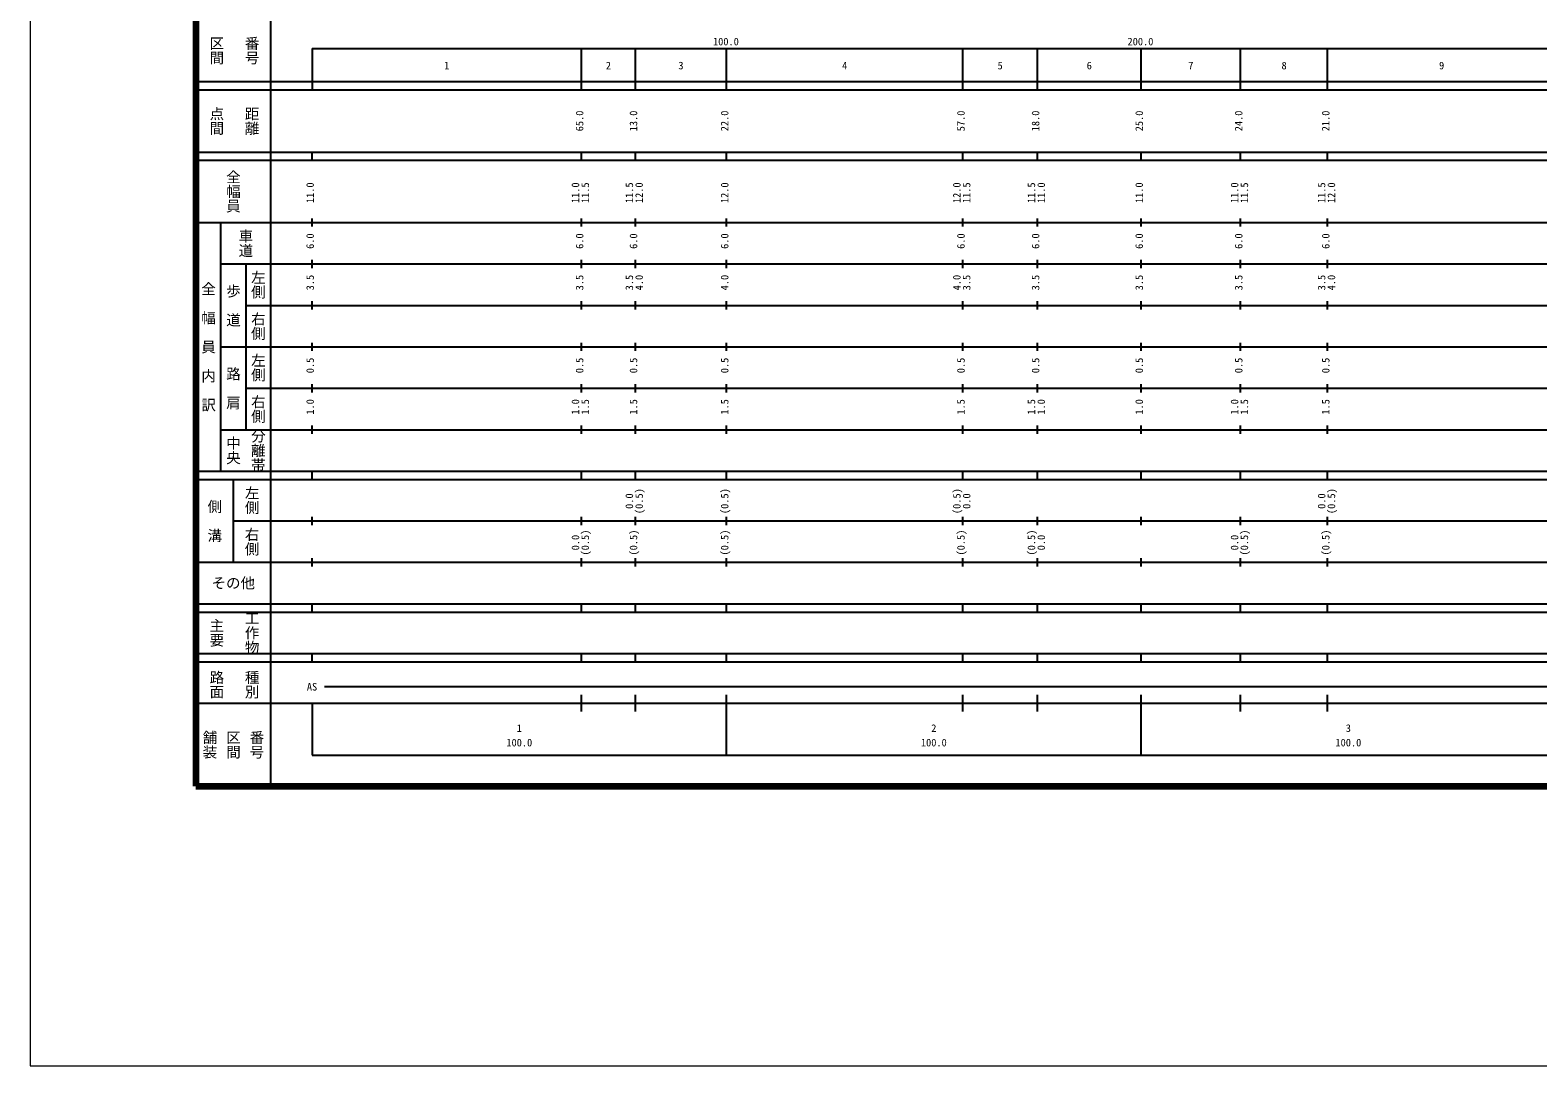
# Model space of a CAD drawing. Units: millimetres on the paper. Extents: x 0 to 700, y -48 to 448.
# Drawn here: x 0 to 363.7, y -47.5 to 202.4 of the extents above; entities that cross this region are included whole.
import ezdxf
from ezdxf.enums import TextEntityAlignment as Align

# ---------------------------------------------------------------- set-up
doc = ezdxf.new("R2010")
doc.units = ezdxf.units.MM
doc.layers.add('S-TTL', color=7, linetype='Continuous', lineweight=25)
doc.layers.add('作業レイヤ1', color=7, linetype='Continuous', lineweight=13)
doc.styles.add('@ＭＳ ゴシック', font='')
doc.styles.add('ＭＳ ゴシック', font='')
doc.styles.get('@ＭＳ ゴシック').set_extended_font_data('@MS Gothic')
doc.styles.get('ＭＳ ゴシック').set_extended_font_data('MS Gothic')

msp = doc.modelspace()

# ---------------------------------------------------------------- linework, layer by layer
at = {"layer": 'S-TTL', "color": 2, "lineweight": 140}
for p, q in [((40, 380), (40, 20)), ((40, 20), (680, 20))]:
    msp.add_line(p, q, dxfattribs=at)
at = {"layer": 'S-TTL'}
for p, q in [((58, 370), (58, 20)), ((68, 198), (579, 198)), ((68, 198), (68, 188)), ((133, 188), (133, 198)), ((146, 188), (146, 198)), ((168, 188), (168, 198)), ((225, 188), (225, 198)), ((243, 188), (243, 198)), ((268, 188), (268, 198)), ((292, 188), (292, 198)), ((313, 188), (313, 198)), ((40, 190), (579, 190)), ((40, 188), (579, 188)), ((40, 173), (579, 173)), ((40, 171), (579, 171)), ((68, 171), (68, 173)), ((133, 171), (133, 173)), ((146, 171), (146, 173)), ((168, 171), (168, 173)), ((225, 171), (225, 173)), ((243, 171), (243, 173)), ((268, 171), (268, 173)), ((292, 171), (292, 173)), ((313, 171), (313, 173)), ((68, 155), (68, 157)), ((133, 155), (133, 157)), ((146, 155), (146, 157)), ((168, 155), (168, 157)), ((225, 155), (225, 157)), ((243, 155), (243, 157)), ((268, 155), (268, 157)), ((292, 155), (292, 157)), ((313, 155), (313, 157)), ((40, 156), (579, 156)), ((46, 96), (46, 156)), ((46, 146), (579, 146)), ((52, 146), (52, 106)), ((68, 145), (68, 147)), ((133, 145), (133, 147)), ((146, 145), (146, 147)), ((168, 145), (168, 147)), ((225, 145), (225, 147)), ((243, 145), (243, 147)), ((268, 145), (268, 147)), ((292, 145), (292, 147)), ((313, 145), (313, 147)), ((52, 136), (579, 136)), ((68, 135), (68, 137)), ((133, 135), (133, 137)), ((146, 135), (146, 137)), ((168, 135), (168, 137)), ((225, 135), (225, 137)), ((243, 135), (243, 137)), ((268, 135), (268, 137)), ((292, 135), (292, 137)), ((313, 135), (313, 137)), ((46, 126), (579, 126)), ((68, 125), (68, 127)), ((133, 125), (133, 127)), ((146, 125), (146, 127)), ((168, 125), (168, 127)), ((225, 125), (225, 127)), ((243, 125), (243, 127)), ((268, 125), (268, 127)), ((292, 125), (292, 127)), ((313, 125), (313, 127)), ((68, 115), (68, 117)), ((133, 115), (133, 117)), ((146, 115), (146, 117)), ((168, 115), (168, 117)), ((225, 115), (225, 117)), ((243, 115), (243, 117)), ((268, 115), (268, 117)), ((292, 115), (292, 117)), ((313, 115), (313, 117)), ((52, 116), (579, 116)), ((46, 106), (579, 106)), ((68, 105), (68, 107)), ((133, 105), (133, 107)), ((146, 105), (146, 107)), ((168, 105), (168, 107)), ((225, 105), (225, 107)), ((243, 105), (243, 107)), ((268, 105), (268, 107)), ((292, 105), (292, 107)), ((313, 105), (313, 107)), ((40, 96), (579, 96)), ((68, 94), (68, 96)), ((133, 94), (133, 96)), ((146, 94), (146, 96)), ((168, 94), (168, 96)), ((225, 94), (225, 96)), ((243, 94), (243, 96)), ((268, 94), (268, 96)), ((292, 94), (292, 96)), ((313, 94), (313, 96)), ((40, 94), (579, 94)), ((49, 94), (49, 74)), ((49, 84), (579, 84)), ((68, 83), (68, 85)), ((133, 83), (133, 85)), ((146, 83), (146, 85)), ((168, 83), (168, 85)), ((225, 83), (225, 85)), ((243, 83), (243, 85)), ((268, 83), (268, 85)), ((292, 83), (292, 85)), ((313, 83), (313, 85)), ((40, 74), (579, 74)), ((68, 73), (68, 75)), ((133, 73), (133, 75)), ((146, 73), (146, 75)), ((168, 73), (168, 75)), ((225, 73), (225, 75)), ((243, 73), (243, 75)), ((268, 73), (268, 75)), ((292, 73), (292, 75)), ((313, 73), (313, 75)), ((40, 64), (579, 64)), ((40, 62), (579, 62)), ((68, 62), (68, 64)), ((133, 62), (133, 64)), ((146, 62), (146, 64)), ((168, 62), (168, 64)), ((225, 62), (225, 64)), ((243, 62), (243, 64)), ((268, 62), (268, 64)), ((292, 62), (292, 64)), ((313, 62), (313, 64)), ((40, 52), (579, 52)), ((68, 50), (68, 52)), ((133, 50), (133, 52)), ((146, 50), (146, 52)), ((168, 50), (168, 52)), ((225, 50), (225, 52)), ((243, 50), (243, 52)), ((268, 50), (268, 52)), ((292, 50), (292, 52)), ((313, 50), (313, 52)), ((40, 50), (579, 50)), ((71, 44), (565, 44)), ((133, 38), (133, 42)), ((146, 38), (146, 42)), ((168, 27.5), (168, 42)), ((225, 38), (225, 42)), ((243, 38), (243, 42)), ((268, 27.5), (268, 42)), ((292, 38), (292, 42)), ((313, 38), (313, 42)), ((40, 40), (579, 40)), ((68, 40), (68, 27.5)), ((68, 27.5), (579, 27.5))]:
    msp.add_line(p, q, dxfattribs=at)
at = {"layer": '作業レイヤ1'}
msp.add_lwpolyline([(0, -47.5), (700, -47.5), (700, 447.5), (0, 447.5)], close=True, dxfattribs=at)

# ---------------------------------------------------------------- texts
at = {"layer": 'S-TTL', "style": '@ＭＳ ゴシック'}
for s, p in [('区間', (45, 197.5)), ('番号', (53.5, 197.5)), ('点間', (45, 180.5)), ('距離', (53.5, 180.5)), ('全幅員', (49, 163.5)), ('車道', (52, 151)), ('左側', (55, 141)), ('全\u3000幅\u3000員\u3000内\u3000訳', (43, 126)), ('歩\u3000道', (49, 136)), ('右側', (55, 131)), ('左側', (55, 121)), ('路\u3000肩', (49, 116)), ('右側', (55, 111)), ('分離帯', (55, 101)), ('中央', (49, 101)), ('左側', (53.5, 89)), ('側\u3000溝', (44.5, 84)), ('右側', (53.5, 79)), ('主要', (45, 57)), ('工作物', (53.5, 57)), ('路面', (45, 44.5)), ('種別', (53.5, 44.5)), ('舗装', (43.333, 30)), ('区間', (49, 30)), ('番号', (54.667, 30))]:
    msp.add_text(s, height=2.566, rotation=270, dxfattribs=at).set_placement(p, align=Align.MIDDLE_CENTER)
at = {"layer": 'S-TTL', "style": 'ＭＳ ゴシック'}
for s, p in [('100.0', (167.844, 198.195)), ('200.0', (267.844, 198.195)), ('1', (100.5, 192.405)), ('2', (139.5, 192.405)), ('3', (157, 192.405)), ('4', (196.5, 192.405)), ('5', (234, 192.405)), ('6', (255.5, 192.405)), ('7', (280, 192.405)), ('8', (302.5, 192.405)), ('9', (340.5, 192.405)), ('AS', (68, 42.5)), ('1', (118, 32.523)), ('2', (218, 32.523)), ('3', (318, 32.523)), ('100.0', (118, 29.033)), ('100.0', (218, 29.033)), ('100.0', (318, 29.033))]:
    msp.add_text(s, height=1.833, dxfattribs=at).set_placement(p, align=Align.BOTTOM_CENTER)
for s, p in [('65.0', (134, 180.5)), ('13.0', (147, 180.5)), ('22.0', (169, 180.5)), ('57.0', (226, 180.5)), ('18.0', (244, 180.5)), ('25.0', (269, 180.5)), ('24.0', (293, 180.5)), ('21.0', (314, 180.5)), ('11.0', (69, 163.174)), ('11.0', (133, 163.174)), ('11.5', (135.37, 163.174)), ('11.5', (146, 163.174)), ('12.0', (148.37, 163.174)), ('12.0', (169, 163.174)), ('12.0', (225, 163.174)), ('11.5', (227.37, 163.174)), ('11.5', (243, 163.174)), ('11.0', (245.37, 163.174)), ('11.0', (269, 163.174)), ('11.0', (292, 163.174)), ('11.5', (294.37, 163.174)), ('11.5', (313, 163.174)), ('12.0', (315.37, 163.174)), ('6.0', (69, 151.5)), ('6.0', (134, 151.5)), ('6.0', (147, 151.5)), ('6.0', (169, 151.5)), ('6.0', (226, 151.5)), ('6.0', (244, 151.5)), ('6.0', (269, 151.5)), ('6.0', (293, 151.5)), ('6.0', (314, 151.5)), ('3.5', (69, 141.5)), ('3.5', (134, 141.5)), ('3.5', (146, 141.5)), ('4.0', (148.37, 141.5)), ('4.0', (169, 141.5)), ('4.0', (225, 141.5)), ('3.5', (227.37, 141.5)), ('3.5', (244, 141.5)), ('3.5', (269, 141.5)), ('3.5', (293, 141.5)), ('3.5', (313, 141.5)), ('4.0', (315.37, 141.5)), ('0.5', (69, 121.5)), ('0.5', (134, 121.5)), ('0.5', (147, 121.5)), ('0.5', (169, 121.5)), ('0.5', (226, 121.5)), ('0.5', (244, 121.5)), ('0.5', (269, 121.5)), ('0.5', (293, 121.5)), ('0.5', (314, 121.5)), ('1.0', (69, 111.5)), ('1.0', (133, 111.5)), ('1.5', (135.37, 111.5)), ('1.5', (147, 111.5)), ('1.5', (169, 111.5)), ('1.5', (226, 111.5)), ('1.5', (243, 111.5)), ('1.0', (245.37, 111.5)), ('1.0', (269, 111.5)), ('1.0', (292, 111.5)), ('1.5', (294.37, 111.5)), ('1.5', (314, 111.5)), ('(0.5)', (148.37, 88.764)), ('(0.5)', (169, 88.764)), ('(0.5)', (225, 88.764)), ('(0.5)', (315.37, 88.764)), ('0.0', (146, 88.764)), ('0.0', (227.37, 88.764)), ('0.0', (313, 88.764)), ('0.0', (133, 78.764)), ('(0.5)', (135.37, 78.764)), ('(0.5)', (147, 78.764)), ('(0.5)', (169, 78.764)), ('(0.5)', (226, 78.764)), ('(0.5)', (243, 78.764)), ('0.0', (245.37, 78.764)), ('0.0', (292, 78.764)), ('(0.5)', (294.37, 78.764)), ('(0.5)', (314, 78.764))]:
    msp.add_text(s, height=1.833, rotation=90, dxfattribs=at).set_placement(p, align=Align.BOTTOM_CENTER)
msp.add_text('その他', height=2.566, dxfattribs=at).set_placement((49, 69), align=Align.MIDDLE_CENTER)

doc.saveas('drawing.dxf')
